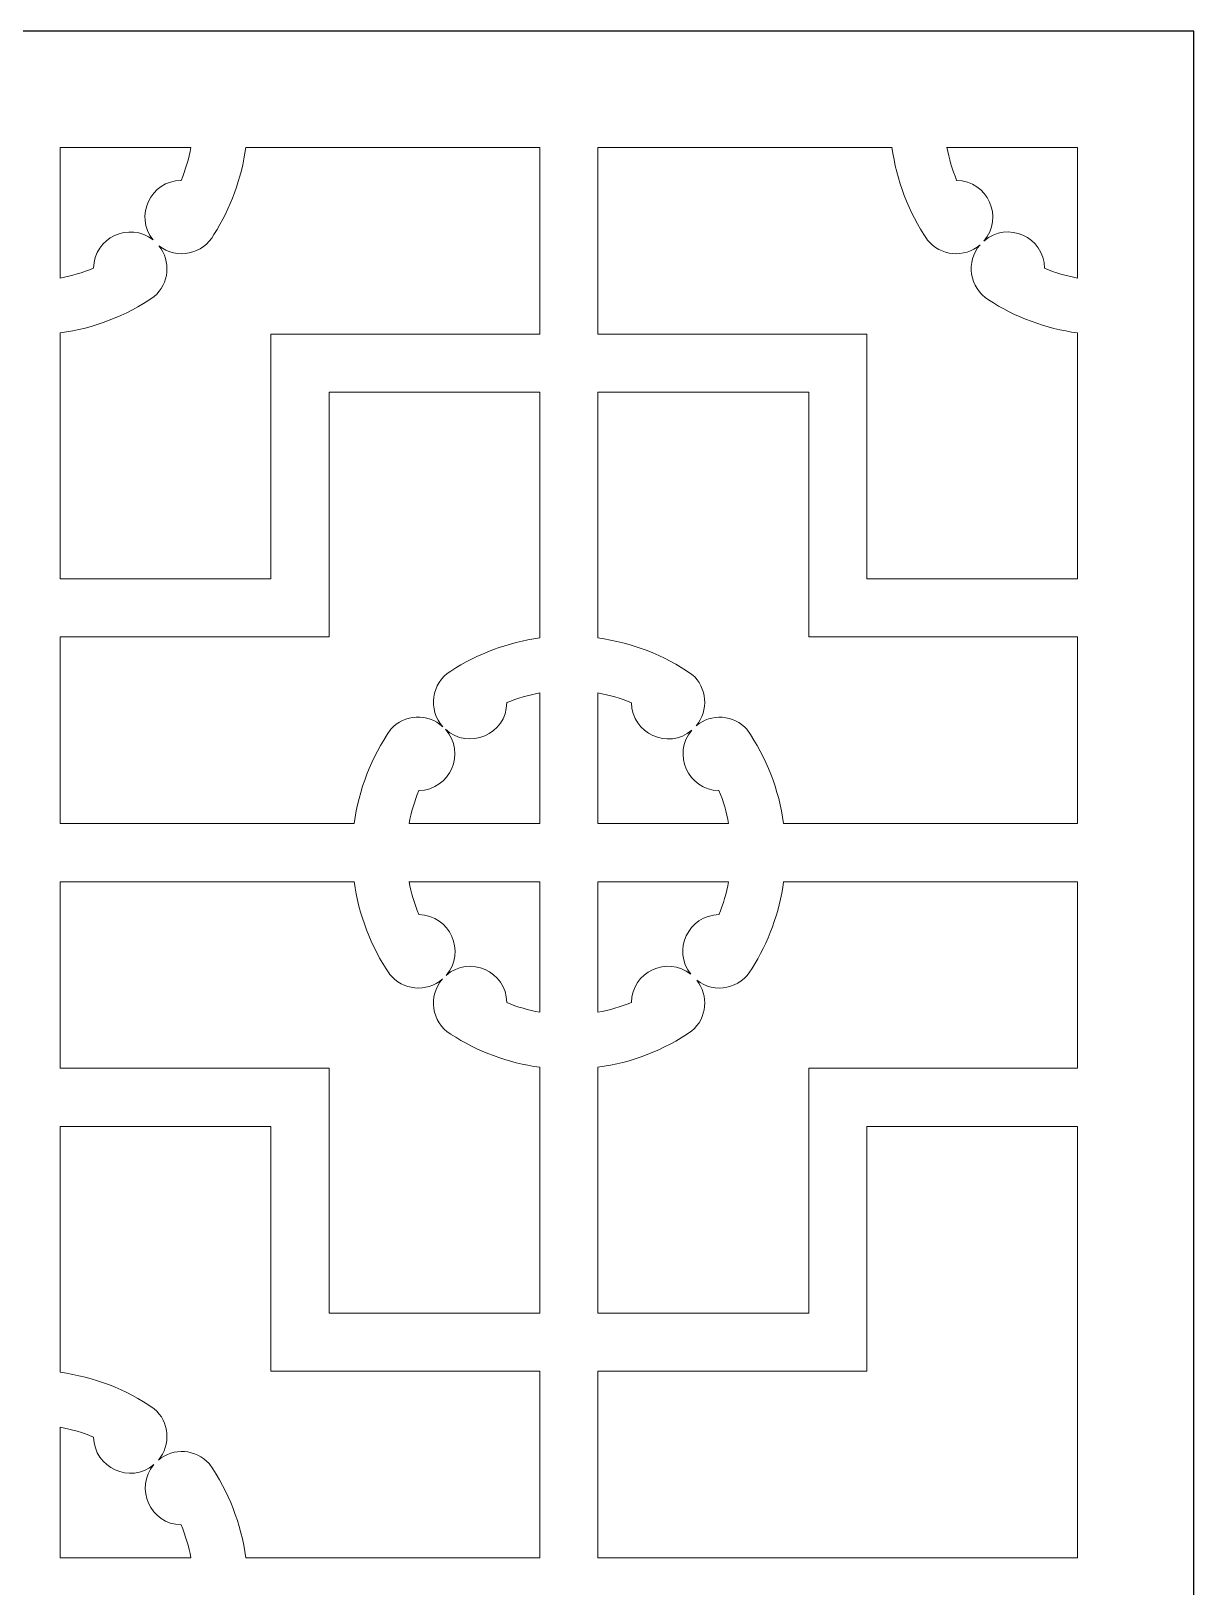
# Model space of a CAD drawing. Header units: centimetres. Extents: x 13 to 18.9, y -9.5 to 9.5.
# Drawn here: x 15.926 to 18.863, y 5.57 to 9.5 of the extents above; entities that cross this region are included whole.
import ezdxf

# ---------------------------------------------------------------- set-up
doc = ezdxf.new("R2010")
doc.units = ezdxf.units.CM
doc.header["$MEASUREMENT"] = 0
doc.layers.add('layer 1', color=7, linetype='Continuous')

msp = doc.modelspace()

# ---------------------------------------------------------------- linework, layer by layer
at = {"layer": 'layer 1', "color": 250}
msp.add_open_spline([(12.9901, 9.5), (12.9901, 9.5), (18.86265, 9.5), (18.86265, 9.5), (18.86265, 9.5), (18.86265, 9.5), (18.86265, 1.64057), (18.86265, 1.64057), (18.86265, 1.64057), (18.86265, 1.64057), (12.9901, 1.64057), (12.9901, 1.64057), (12.9901, 1.64057), (12.9901, 1.64057), (12.9901, 9.5), (12.9901, 9.5)], degree=3, knots=[0, 0, 0, 0, 0.2, 0.2, 0.2, 0.2, 0.4, 0.4, 0.4, 0.4, 0.6, 0.6, 0.6, 0.6, 1, 1, 1, 1], dxfattribs=at)
at = {"layer": 'layer 1', "color": 7, "lineweight": 9}
for points, knots in [([(16.3881, 8.98637), (16.3881, 8.98637), (16.3881, 8.98637), (16.3881, 8.98637), (16.3881, 8.98637), (16.43047, 9.05295), (16.45791, 9.12796), (16.46846, 9.20618), (16.46846, 9.20618), (16.46846, 9.20618), (16.46848, 9.20638), (16.46848, 9.20638), (16.46848, 9.20638), (16.46848, 9.20638), (17.211, 9.20638), (17.211, 9.20638), (17.211, 9.20638), (17.211, 9.20638), (17.211, 8.73494), (17.211, 8.73494), (17.211, 8.73494), (17.211, 8.73494), (16.53198, 8.73494), (16.53198, 8.73494), (16.53198, 8.73494), (16.53198, 8.73494), (16.53198, 8.11668), (16.53198, 8.11668), (16.53198, 8.11668), (16.53198, 8.11668), (15.99978, 8.11668), (15.99978, 8.11668), (15.99978, 8.11668), (15.99978, 8.11668), (15.99978, 8.73767), (15.99978, 8.73767), (15.99978, 8.73767), (15.99978, 8.73767), (15.99958, 8.73765), (15.99958, 8.73765), (15.99958, 8.73765), (16.08483, 8.74909), (16.1662, 8.78055), (16.23697, 8.82945), (16.23697, 8.82945), (16.23697, 8.82945), (16.2371, 8.82954), (16.2371, 8.82954), (16.2371, 8.82954), (16.27507, 8.86204), (16.28037, 8.91885), (16.24909, 8.95781), (16.24909, 8.95781), (16.24909, 8.95781), (16.24905, 8.95786), (16.24905, 8.95786), (16.24905, 8.95786), (16.2942, 8.92197), (16.36088, 8.9357), (16.38819, 8.98651), (16.38819, 8.98651), (16.38819, 8.98651), (16.3881, 8.98637), (16.3881, 8.98637)], [0, 0, 0, 0, 0.0588235, 0.0588235, 0.0588235, 0.0588235, 0.1176471, 0.1176471, 0.1176471, 0.1176471, 0.1764706, 0.1764706, 0.1764706, 0.1764706, 0.2352941, 0.2352941, 0.2352941, 0.2352941, 0.2941176, 0.2941176, 0.2941176, 0.2941176, 0.3529412, 0.3529412, 0.3529412, 0.3529412, 0.4117647, 0.4117647, 0.4117647, 0.4117647, 0.4705882, 0.4705882, 0.4705882, 0.4705882, 0.5294118, 0.5294118, 0.5294118, 0.5294118, 0.5882353, 0.5882353, 0.5882353, 0.5882353, 0.6470588, 0.6470588, 0.6470588, 0.6470588, 0.7058824, 0.7058824, 0.7058824, 0.7058824, 0.7647059, 0.7647059, 0.7647059, 0.7647059, 0.8235294, 0.8235294, 0.8235294, 0.8235294, 0.8823529, 0.8823529, 0.8823529, 0.8823529, 1, 1, 1, 1]), ([(16.08405, 8.90128), (16.08405, 8.90128), (16.08405, 8.90128), (16.08405, 8.90128), (16.08405, 8.90128), (16.05689, 8.88999), (16.02859, 8.88163), (15.99963, 8.87635), (15.99963, 8.87635), (15.99963, 8.87635), (15.99978, 8.87636), (15.99978, 8.87636), (15.99978, 8.87636), (15.99978, 8.87636), (15.99978, 9.20638), (15.99978, 9.20638), (15.99978, 9.20638), (15.99978, 9.20638), (16.32979, 9.20638), (16.32979, 9.20638), (16.32979, 9.20638), (16.32979, 9.20638), (16.32977, 9.20625), (16.32977, 9.20625), (16.32977, 9.20625), (16.32454, 9.17767), (16.3163, 9.14975), (16.30522, 9.12291), (16.30522, 9.12291), (16.30522, 9.12291), (16.30527, 9.12305), (16.30527, 9.12305), (16.30527, 9.12305), (16.22818, 9.12199), (16.18608, 9.03261), (16.23435, 8.97249), (16.23435, 8.97249), (16.23435, 8.97249), (16.23437, 8.97246), (16.23437, 8.97246), (16.23437, 8.97246), (16.17422, 9.02022), (16.08536, 8.97811), (16.0842, 8.90135), (16.0842, 8.90135), (16.0842, 8.90135), (16.08405, 8.90128), (16.08405, 8.90128)], [0, 0, 0, 0, 0.0769231, 0.0769231, 0.0769231, 0.0769231, 0.1538462, 0.1538462, 0.1538462, 0.1538462, 0.2307692, 0.2307692, 0.2307692, 0.2307692, 0.3076923, 0.3076923, 0.3076923, 0.3076923, 0.3846154, 0.3846154, 0.3846154, 0.3846154, 0.4615385, 0.4615385, 0.4615385, 0.4615385, 0.5384615, 0.5384615, 0.5384615, 0.5384615, 0.6153846, 0.6153846, 0.6153846, 0.6153846, 0.6923077, 0.6923077, 0.6923077, 0.6923077, 0.7692308, 0.7692308, 0.7692308, 0.7692308, 0.8461538, 0.8461538, 0.8461538, 0.8461538, 1, 1, 1, 1]), ([(18.1894, 8.97313), (18.2221, 8.9315), (18.28306, 8.92576), (18.32299, 8.96055), (18.32299, 8.96055), (18.32299, 8.96055), (18.32302, 8.96056), (18.32302, 8.96056), (18.32302, 8.96056), (18.28572, 8.91759), (18.29567, 8.85139), (18.34397, 8.82131), (18.34397, 8.82131), (18.34397, 8.82131), (18.34383, 8.8214), (18.34383, 8.8214), (18.34383, 8.8214), (18.41168, 8.77714), (18.48855, 8.74854), (18.56883, 8.73771), (18.56883, 8.73771), (18.56883, 8.73771), (18.56903, 8.73767), (18.56903, 8.73767), (18.56903, 8.73767), (18.56903, 8.73767), (18.56903, 8.11668), (18.56903, 8.11668), (18.56903, 8.11668), (18.56903, 8.11668), (18.03681, 8.11668), (18.03681, 8.11668), (18.03681, 8.11668), (18.03681, 8.11668), (18.03681, 8.73494), (18.03681, 8.73494), (18.03681, 8.73494), (18.03681, 8.73494), (17.35782, 8.73494), (17.35782, 8.73494), (17.35782, 8.73494), (17.35782, 8.73494), (17.35782, 9.20638), (17.35782, 9.20638), (17.35782, 9.20638), (17.35782, 9.20638), (18.10032, 9.20638), (18.10032, 9.20638), (18.10032, 9.20638), (18.10032, 9.20638), (18.1003, 9.20659), (18.1003, 9.20659), (18.1003, 9.20659), (18.11151, 9.12298), (18.14199, 9.04311), (18.18931, 8.97327), (18.18931, 8.97327), (18.18931, 8.97327), (18.1894, 8.97313), (18.1894, 8.97313)], [0, 0, 0, 0, 0.0625, 0.0625, 0.0625, 0.0625, 0.125, 0.125, 0.125, 0.125, 0.1875, 0.1875, 0.1875, 0.1875, 0.25, 0.25, 0.25, 0.25, 0.3125, 0.3125, 0.3125, 0.3125, 0.375, 0.375, 0.375, 0.375, 0.4375, 0.4375, 0.4375, 0.4375, 0.5, 0.5, 0.5, 0.5, 0.5625, 0.5625, 0.5625, 0.5625, 0.625, 0.625, 0.625, 0.625, 0.6875, 0.6875, 0.6875, 0.6875, 0.75, 0.75, 0.75, 0.75, 0.8125, 0.8125, 0.8125, 0.8125, 0.875, 0.875, 0.875, 0.875, 1, 1, 1, 1]), ([(18.48565, 8.9009), (18.48565, 8.9009), (18.48565, 8.9009), (18.48565, 8.9009), (18.48565, 8.9009), (18.48483, 8.97991), (18.39172, 9.02169), (18.33218, 8.96976), (18.33218, 8.96976), (18.33218, 8.96976), (18.33216, 8.96974), (18.33216, 8.96974), (18.33216, 8.96974), (18.3838, 9.02919), (18.34229, 9.12196), (18.26354, 9.12305), (18.26354, 9.12305), (18.26354, 9.12305), (18.2635, 9.12313), (18.2635, 9.12313), (18.2635, 9.12313), (18.25244, 9.14997), (18.24422, 9.1779), (18.23901, 9.20646), (18.23901, 9.20646), (18.23901, 9.20646), (18.23901, 9.20638), (18.23901, 9.20638), (18.23901, 9.20638), (18.23901, 9.20638), (18.56903, 9.20638), (18.56903, 9.20638), (18.56903, 9.20638), (18.56903, 9.20638), (18.56903, 8.87636), (18.56903, 8.87636), (18.56903, 8.87636), (18.56903, 8.87636), (18.56896, 8.87639), (18.56896, 8.87639), (18.56896, 8.87639), (18.54038, 8.88162), (18.51242, 8.88986), (18.48557, 8.90094), (18.48557, 8.90094), (18.48557, 8.90094), (18.48565, 8.9009), (18.48565, 8.9009)], [0, 0, 0, 0, 0.0769231, 0.0769231, 0.0769231, 0.0769231, 0.1538462, 0.1538462, 0.1538462, 0.1538462, 0.2307692, 0.2307692, 0.2307692, 0.2307692, 0.3076923, 0.3076923, 0.3076923, 0.3076923, 0.3846154, 0.3846154, 0.3846154, 0.3846154, 0.4615385, 0.4615385, 0.4615385, 0.4615385, 0.5384615, 0.5384615, 0.5384615, 0.5384615, 0.6153846, 0.6153846, 0.6153846, 0.6153846, 0.6923077, 0.6923077, 0.6923077, 0.6923077, 0.7692308, 0.7692308, 0.7692308, 0.7692308, 0.8461538, 0.8461538, 0.8461538, 0.8461538, 1, 1, 1, 1]), ([(16.98597, 7.88354), (16.98597, 7.88354), (16.98597, 7.88354), (16.98597, 7.88354), (16.98597, 7.88354), (16.93702, 7.85307), (16.92753, 7.78567), (16.96621, 7.74288), (16.96621, 7.74288), (16.96621, 7.74288), (16.96623, 7.74286), (16.96623, 7.74286), (16.96623, 7.74286), (16.92823, 7.77771), (16.86906, 7.77483), (16.83464, 7.73646), (16.83464, 7.73646), (16.83464, 7.73646), (16.83464, 7.73647), (16.83464, 7.73647), (16.83464, 7.73647), (16.78547, 7.66557), (16.75379, 7.58396), (16.74228, 7.49844), (16.74228, 7.49844), (16.74228, 7.49844), (15.99978, 7.49844), (15.99978, 7.49844), (15.99978, 7.49844), (15.99978, 7.49844), (15.99978, 7.96987), (15.99978, 7.96987), (15.99978, 7.96987), (15.99978, 7.96987), (16.6788, 7.96987), (16.6788, 7.96987), (16.6788, 7.96987), (16.6788, 7.96987), (16.6788, 8.58813), (16.6788, 8.58813), (16.6788, 8.58813), (16.6788, 8.58813), (17.211, 8.58813), (17.211, 8.58813), (17.211, 8.58813), (17.211, 8.58813), (17.211, 7.96715), (17.211, 7.96715), (17.211, 7.96715), (17.13072, 7.95634), (17.05383, 7.92777), (16.98599, 7.88354), (16.98599, 7.88354), (16.98599, 7.88354), (16.98597, 7.88354), (16.98597, 7.88354)], [0, 0, 0, 0, 0.0666667, 0.0666667, 0.0666667, 0.0666667, 0.1333333, 0.1333333, 0.1333333, 0.1333333, 0.2, 0.2, 0.2, 0.2, 0.2666667, 0.2666667, 0.2666667, 0.2666667, 0.3333333, 0.3333333, 0.3333333, 0.3333333, 0.4, 0.4, 0.4, 0.4, 0.4666667, 0.4666667, 0.4666667, 0.4666667, 0.5333333, 0.5333333, 0.5333333, 0.5333333, 0.6, 0.6, 0.6, 0.6, 0.6666667, 0.6666667, 0.6666667, 0.6666667, 0.7333333, 0.7333333, 0.7333333, 0.7333333, 0.8, 0.8, 0.8, 0.8, 0.8666667, 0.8666667, 0.8666667, 0.8666667, 1, 1, 1, 1]), ([(17.89001, 7.96987), (17.89001, 7.96987), (17.89001, 7.96987), (17.89001, 7.96987), (17.89001, 7.96987), (17.89001, 7.96987), (18.56903, 7.96987), (18.56903, 7.96987), (18.56903, 7.96987), (18.56903, 7.96987), (18.56903, 7.49844), (18.56903, 7.49844), (18.56903, 7.49844), (18.56903, 7.49844), (17.82652, 7.49844), (17.82652, 7.49844), (17.82652, 7.49844), (17.815, 7.58396), (17.78335, 7.66557), (17.73415, 7.73647), (17.73415, 7.73647), (17.70073, 7.77358), (17.64386, 7.77748), (17.60568, 7.74526), (17.60568, 7.74526), (17.60568, 7.74526), (17.60566, 7.74523), (17.60566, 7.74523), (17.60566, 7.74523), (17.63848, 7.78408), (17.6338, 7.84216), (17.59519, 7.87524), (17.59519, 7.87524), (17.59519, 7.87524), (17.59517, 7.87527), (17.59517, 7.87527), (17.59517, 7.87527), (17.52441, 7.92419), (17.44305, 7.95567), (17.3578, 7.96715), (17.3578, 7.96715), (17.3578, 7.96715), (17.35782, 7.96715), (17.35782, 7.96715), (17.35782, 7.96715), (17.35782, 7.96715), (17.35782, 8.58813), (17.35782, 8.58813), (17.35782, 8.58813), (17.35782, 8.58813), (17.89001, 8.58813), (17.89001, 8.58813), (17.89001, 8.58813), (17.89001, 8.58813), (17.89001, 7.96987), (17.89001, 7.96987)], [0, 0, 0, 0, 0.0666667, 0.0666667, 0.0666667, 0.0666667, 0.1333333, 0.1333333, 0.1333333, 0.1333333, 0.2, 0.2, 0.2, 0.2, 0.2666667, 0.2666667, 0.2666667, 0.2666667, 0.3333333, 0.3333333, 0.3333333, 0.3333333, 0.4, 0.4, 0.4, 0.4, 0.4666667, 0.4666667, 0.4666667, 0.4666667, 0.5333333, 0.5333333, 0.5333333, 0.5333333, 0.6, 0.6, 0.6, 0.6, 0.6666667, 0.6666667, 0.6666667, 0.6666667, 0.7333333, 0.7333333, 0.7333333, 0.7333333, 0.8, 0.8, 0.8, 0.8, 0.8666667, 0.8666667, 0.8666667, 0.8666667, 1, 1, 1, 1]), ([(17.211, 7.49844), (17.211, 7.49844), (17.211, 7.49844), (17.211, 7.49844), (17.211, 7.49844), (17.211, 7.49844), (16.88097, 7.49844), (16.88097, 7.49844), (16.88097, 7.49844), (16.88621, 7.52703), (16.89444, 7.55496), (16.90552, 7.58181), (16.90552, 7.58181), (16.90552, 7.58181), (16.90547, 7.58181), (16.90547, 7.58181), (16.90547, 7.58181), (16.98488, 7.58337), (17.02568, 7.67769), (16.97242, 7.7366), (16.97242, 7.7366), (16.97242, 7.7366), (16.97238, 7.73665), (16.97238, 7.73665), (16.97238, 7.73665), (17.0314, 7.68246), (17.12676, 7.72378), (17.12761, 7.80388), (17.12761, 7.80388), (17.12761, 7.80388), (17.12761, 7.80391), (17.12761, 7.80391), (17.12761, 7.80391), (17.15446, 7.815), (17.18242, 7.82321), (17.211, 7.82845), (17.211, 7.82845), (17.211, 7.82845), (17.211, 7.49844), (17.211, 7.49844)], [0, 0, 0, 0, 0.0909091, 0.0909091, 0.0909091, 0.0909091, 0.1818182, 0.1818182, 0.1818182, 0.1818182, 0.2727273, 0.2727273, 0.2727273, 0.2727273, 0.3636364, 0.3636364, 0.3636364, 0.3636364, 0.4545455, 0.4545455, 0.4545455, 0.4545455, 0.5454545, 0.5454545, 0.5454545, 0.5454545, 0.6363636, 0.6363636, 0.6363636, 0.6363636, 0.7272727, 0.7272727, 0.7272727, 0.7272727, 0.8181818, 0.8181818, 0.8181818, 0.8181818, 1, 1, 1, 1]), ([(17.35782, 7.49844), (17.35782, 7.49844), (17.35782, 7.49844), (17.35782, 7.49844), (17.35782, 7.49844), (17.35782, 7.49844), (17.35782, 7.82845), (17.35782, 7.82845), (17.35782, 7.82845), (17.35782, 7.82845), (17.35789, 7.82844), (17.35789, 7.82844), (17.35789, 7.82844), (17.38684, 7.82314), (17.41513, 7.81477), (17.44229, 7.80345), (17.44229, 7.80345), (17.44229, 7.80345), (17.44224, 7.80353), (17.44224, 7.80353), (17.44224, 7.80353), (17.44338, 7.72544), (17.53483, 7.68375), (17.59452, 7.73412), (17.59452, 7.73412), (17.59452, 7.73412), (17.59454, 7.73413), (17.59454, 7.73413), (17.59454, 7.73413), (17.54438, 7.67469), (17.58548, 7.58354), (17.66325, 7.58181), (17.66325, 7.58181), (17.66325, 7.58181), (17.66331, 7.58174), (17.66331, 7.58174), (17.66331, 7.58174), (17.67439, 7.55488), (17.68261, 7.52695), (17.68782, 7.49837), (17.68782, 7.49837), (17.68782, 7.49837), (17.68782, 7.49844), (17.68782, 7.49844), (17.68782, 7.49844), (17.68782, 7.49844), (17.35782, 7.49844), (17.35782, 7.49844)], [0, 0, 0, 0, 0.0769231, 0.0769231, 0.0769231, 0.0769231, 0.1538462, 0.1538462, 0.1538462, 0.1538462, 0.2307692, 0.2307692, 0.2307692, 0.2307692, 0.3076923, 0.3076923, 0.3076923, 0.3076923, 0.3846154, 0.3846154, 0.3846154, 0.3846154, 0.4615385, 0.4615385, 0.4615385, 0.4615385, 0.5384615, 0.5384615, 0.5384615, 0.5384615, 0.6153846, 0.6153846, 0.6153846, 0.6153846, 0.6923077, 0.6923077, 0.6923077, 0.6923077, 0.7692308, 0.7692308, 0.7692308, 0.7692308, 0.8461538, 0.8461538, 0.8461538, 0.8461538, 1, 1, 1, 1]), ([(16.83136, 7.11838), (16.83136, 7.11838), (16.83136, 7.11838), (16.83136, 7.11838), (16.83136, 7.11838), (16.86408, 7.07675), (16.92503, 7.07101), (16.96495, 7.1058), (16.96495, 7.1058), (16.96495, 7.1058), (16.96497, 7.10581), (16.96497, 7.10581), (16.96497, 7.10581), (16.92768, 7.06283), (16.93764, 6.99666), (16.98595, 6.96655), (16.98595, 6.96655), (16.98595, 6.96655), (16.9858, 6.96664), (16.9858, 6.96664), (16.9858, 6.96664), (17.05365, 6.92238), (17.13052, 6.89379), (17.2108, 6.88295), (17.2108, 6.88295), (17.2108, 6.88295), (17.211, 6.88292), (17.211, 6.88292), (17.211, 6.88292), (17.211, 6.88292), (17.211, 6.26195), (17.211, 6.26195), (17.211, 6.26195), (17.211, 6.26195), (16.6788, 6.26195), (16.6788, 6.26195), (16.6788, 6.26195), (16.6788, 6.26195), (16.6788, 6.88019), (16.6788, 6.88019), (16.6788, 6.88019), (16.6788, 6.88019), (15.99978, 6.88019), (15.99978, 6.88019), (15.99978, 6.88019), (15.99978, 6.88019), (15.99978, 7.35162), (15.99978, 7.35162), (15.99978, 7.35162), (15.99978, 7.35162), (16.74228, 7.35162), (16.74228, 7.35162), (16.74228, 7.35162), (16.74228, 7.35162), (16.74226, 7.35183), (16.74226, 7.35183), (16.74226, 7.35183), (16.75348, 7.26823), (16.78396, 7.18834), (16.83127, 7.11852), (16.83127, 7.11852), (16.83127, 7.11852), (16.83136, 7.11838), (16.83136, 7.11838)], [0, 0, 0, 0, 0.0588235, 0.0588235, 0.0588235, 0.0588235, 0.1176471, 0.1176471, 0.1176471, 0.1176471, 0.1764706, 0.1764706, 0.1764706, 0.1764706, 0.2352941, 0.2352941, 0.2352941, 0.2352941, 0.2941176, 0.2941176, 0.2941176, 0.2941176, 0.3529412, 0.3529412, 0.3529412, 0.3529412, 0.4117647, 0.4117647, 0.4117647, 0.4117647, 0.4705882, 0.4705882, 0.4705882, 0.4705882, 0.5294118, 0.5294118, 0.5294118, 0.5294118, 0.5882353, 0.5882353, 0.5882353, 0.5882353, 0.6470588, 0.6470588, 0.6470588, 0.6470588, 0.7058824, 0.7058824, 0.7058824, 0.7058824, 0.7647059, 0.7647059, 0.7647059, 0.7647059, 0.8235294, 0.8235294, 0.8235294, 0.8235294, 0.8823529, 0.8823529, 0.8823529, 0.8823529, 1, 1, 1, 1]), ([(17.211, 7.35162), (17.211, 7.35162), (17.211, 7.35162), (17.211, 7.35162), (17.211, 7.35162), (17.211, 7.35162), (17.211, 7.02162), (17.211, 7.02162), (17.211, 7.02162), (17.211, 7.02162), (17.21093, 7.02164), (17.21093, 7.02164), (17.21093, 7.02164), (17.18234, 7.02687), (17.15439, 7.03509), (17.12755, 7.04618), (17.12755, 7.04618), (17.12755, 7.04618), (17.12761, 7.04616), (17.12761, 7.04616), (17.12761, 7.04616), (17.1268, 7.12515), (17.0337, 7.16693), (16.97416, 7.11499), (16.97416, 7.11499), (16.97416, 7.11499), (16.97413, 7.11497), (16.97413, 7.11497), (16.97413, 7.11497), (17.02578, 7.17444), (16.98426, 7.26719), (16.9055, 7.26829), (16.9055, 7.26829), (16.9055, 7.26829), (16.90547, 7.26837), (16.90547, 7.26837), (16.90547, 7.26837), (16.8944, 7.29522), (16.88619, 7.32314), (16.88097, 7.3517), (16.88097, 7.3517), (16.88097, 7.3517), (16.88097, 7.35162), (16.88097, 7.35162), (16.88097, 7.35162), (16.88097, 7.35162), (17.211, 7.35162), (17.211, 7.35162)], [0, 0, 0, 0, 0.0769231, 0.0769231, 0.0769231, 0.0769231, 0.1538462, 0.1538462, 0.1538462, 0.1538462, 0.2307692, 0.2307692, 0.2307692, 0.2307692, 0.3076923, 0.3076923, 0.3076923, 0.3076923, 0.3846154, 0.3846154, 0.3846154, 0.3846154, 0.4615385, 0.4615385, 0.4615385, 0.4615385, 0.5384615, 0.5384615, 0.5384615, 0.5384615, 0.6153846, 0.6153846, 0.6153846, 0.6153846, 0.6923077, 0.6923077, 0.6923077, 0.6923077, 0.7692308, 0.7692308, 0.7692308, 0.7692308, 0.8461538, 0.8461538, 0.8461538, 0.8461538, 1, 1, 1, 1]), ([(17.74611, 7.13161), (17.74611, 7.13161), (17.74611, 7.13161), (17.74611, 7.13161), (17.74611, 7.13161), (17.7885, 7.1982), (17.81593, 7.27321), (17.82648, 7.35143), (17.82648, 7.35143), (17.82648, 7.35143), (17.82652, 7.35162), (17.82652, 7.35162), (17.82652, 7.35162), (17.82652, 7.35162), (18.56903, 7.35162), (18.56903, 7.35162), (18.56903, 7.35162), (18.56903, 7.35162), (18.56903, 6.88019), (18.56903, 6.88019), (18.56903, 6.88019), (18.56903, 6.88019), (17.89001, 6.88019), (17.89001, 6.88019), (17.89001, 6.88019), (17.89001, 6.88019), (17.89001, 6.26195), (17.89001, 6.26195), (17.89001, 6.26195), (17.89001, 6.26195), (17.35782, 6.26195), (17.35782, 6.26195), (17.35782, 6.26195), (17.35782, 6.26195), (17.35782, 6.88292), (17.35782, 6.88292), (17.35782, 6.88292), (17.35782, 6.88292), (17.3576, 6.88289), (17.3576, 6.88289), (17.3576, 6.88289), (17.44286, 6.89434), (17.52423, 6.92579), (17.595, 6.97469), (17.595, 6.97469), (17.595, 6.97469), (17.59513, 6.97478), (17.59513, 6.97478), (17.59513, 6.97478), (17.6331, 7.00728), (17.63841, 7.06409), (17.60712, 7.10305), (17.60712, 7.10305), (17.60712, 7.10305), (17.60709, 7.10311), (17.60709, 7.10311), (17.60709, 7.10311), (17.65224, 7.06721), (17.71891, 7.08095), (17.74622, 7.13175), (17.74622, 7.13175), (17.74622, 7.13175), (17.74611, 7.13161), (17.74611, 7.13161)], [0, 0, 0, 0, 0.0588235, 0.0588235, 0.0588235, 0.0588235, 0.1176471, 0.1176471, 0.1176471, 0.1176471, 0.1764706, 0.1764706, 0.1764706, 0.1764706, 0.2352941, 0.2352941, 0.2352941, 0.2352941, 0.2941176, 0.2941176, 0.2941176, 0.2941176, 0.3529412, 0.3529412, 0.3529412, 0.3529412, 0.4117647, 0.4117647, 0.4117647, 0.4117647, 0.4705882, 0.4705882, 0.4705882, 0.4705882, 0.5294118, 0.5294118, 0.5294118, 0.5294118, 0.5882353, 0.5882353, 0.5882353, 0.5882353, 0.6470588, 0.6470588, 0.6470588, 0.6470588, 0.7058824, 0.7058824, 0.7058824, 0.7058824, 0.7647059, 0.7647059, 0.7647059, 0.7647059, 0.8235294, 0.8235294, 0.8235294, 0.8235294, 0.8823529, 0.8823529, 0.8823529, 0.8823529, 1, 1, 1, 1]), ([(17.66331, 7.2683), (17.66331, 7.2683), (17.66331, 7.2683), (17.66331, 7.2683), (17.66331, 7.2683), (17.58622, 7.26724), (17.54412, 7.17784), (17.59237, 7.11773), (17.59237, 7.11773), (17.59237, 7.11773), (17.59239, 7.11769), (17.59239, 7.11769), (17.59239, 7.11769), (17.53226, 7.16547), (17.4434, 7.12337), (17.44224, 7.04658), (17.44224, 7.04658), (17.44224, 7.04658), (17.44209, 7.04654), (17.44209, 7.04654), (17.44209, 7.04654), (17.41491, 7.03524), (17.3866, 7.02689), (17.35767, 7.0216), (17.35767, 7.0216), (17.35767, 7.0216), (17.35782, 7.02162), (17.35782, 7.02162), (17.35782, 7.02162), (17.35782, 7.02162), (17.35782, 7.35162), (17.35782, 7.35162), (17.35782, 7.35162), (17.35782, 7.35162), (17.68782, 7.35162), (17.68782, 7.35162), (17.68782, 7.35162), (17.68782, 7.35162), (17.68779, 7.35147), (17.68779, 7.35147), (17.68779, 7.35147), (17.68255, 7.32292), (17.67432, 7.29499), (17.66323, 7.26816), (17.66323, 7.26816), (17.66323, 7.26816), (17.66331, 7.2683), (17.66331, 7.2683)], [0, 0, 0, 0, 0.0769231, 0.0769231, 0.0769231, 0.0769231, 0.1538462, 0.1538462, 0.1538462, 0.1538462, 0.2307692, 0.2307692, 0.2307692, 0.2307692, 0.3076923, 0.3076923, 0.3076923, 0.3076923, 0.3846154, 0.3846154, 0.3846154, 0.3846154, 0.4615385, 0.4615385, 0.4615385, 0.4615385, 0.5384615, 0.5384615, 0.5384615, 0.5384615, 0.6153846, 0.6153846, 0.6153846, 0.6153846, 0.6923077, 0.6923077, 0.6923077, 0.6923077, 0.7692308, 0.7692308, 0.7692308, 0.7692308, 0.8461538, 0.8461538, 0.8461538, 0.8461538, 1, 1, 1, 1]), ([(15.99978, 6.73338), (15.99978, 6.73338), (15.99978, 6.73338), (15.99978, 6.73338), (15.99978, 6.73338), (15.99978, 6.73338), (16.53198, 6.73338), (16.53198, 6.73338), (16.53198, 6.73338), (16.53198, 6.73338), (16.53198, 6.11514), (16.53198, 6.11514), (16.53198, 6.11514), (16.53198, 6.11514), (17.211, 6.11514), (17.211, 6.11514), (17.211, 6.11514), (17.211, 6.11514), (17.211, 5.6437), (17.211, 5.6437), (17.211, 5.6437), (17.211, 5.6437), (16.46848, 5.6437), (16.46848, 5.6437), (16.46848, 5.6437), (16.46848, 5.6437), (16.46848, 5.64369), (16.46848, 5.64369), (16.46848, 5.64369), (16.45697, 5.72922), (16.42531, 5.81081), (16.37614, 5.88173), (16.37614, 5.88173), (16.34272, 5.91884), (16.28583, 5.92272), (16.24765, 5.89051), (16.24765, 5.89051), (16.24765, 5.89051), (16.24763, 5.89049), (16.24763, 5.89049), (16.24763, 5.89049), (16.28045, 5.92934), (16.27577, 5.98742), (16.23715, 6.0205), (16.23715, 6.0205), (16.23715, 6.0205), (16.23713, 6.02051), (16.23713, 6.02051), (16.23713, 6.02051), (16.16638, 6.06944), (16.08503, 6.10093), (15.99978, 6.11241), (15.99978, 6.11241), (15.99978, 6.11241), (15.99978, 6.73338), (15.99978, 6.73338)], [0, 0, 0, 0, 0.0666667, 0.0666667, 0.0666667, 0.0666667, 0.1333333, 0.1333333, 0.1333333, 0.1333333, 0.2, 0.2, 0.2, 0.2, 0.2666667, 0.2666667, 0.2666667, 0.2666667, 0.3333333, 0.3333333, 0.3333333, 0.3333333, 0.4, 0.4, 0.4, 0.4, 0.4666667, 0.4666667, 0.4666667, 0.4666667, 0.5333333, 0.5333333, 0.5333333, 0.5333333, 0.6, 0.6, 0.6, 0.6, 0.6666667, 0.6666667, 0.6666667, 0.6666667, 0.7333333, 0.7333333, 0.7333333, 0.7333333, 0.8, 0.8, 0.8, 0.8, 0.8666667, 0.8666667, 0.8666667, 0.8666667, 1, 1, 1, 1]), ([(18.56903, 5.6437), (18.56903, 5.6437), (18.56903, 5.6437), (18.56903, 5.6437), (18.56903, 5.6437), (18.56903, 5.6437), (17.35782, 5.6437), (17.35782, 5.6437), (17.35782, 5.6437), (17.35782, 5.6437), (17.35782, 6.11514), (17.35782, 6.11514), (17.35782, 6.11514), (17.35782, 6.11514), (18.03681, 6.11514), (18.03681, 6.11514), (18.03681, 6.11514), (18.03681, 6.11514), (18.03681, 6.73338), (18.03681, 6.73338), (18.03681, 6.73338), (18.03681, 6.73338), (18.56903, 6.73338), (18.56903, 6.73338), (18.56903, 6.73338), (18.56903, 6.73338), (18.56903, 5.6437), (18.56903, 5.6437)], [0, 0, 0, 0, 0.125, 0.125, 0.125, 0.125, 0.25, 0.25, 0.25, 0.25, 0.375, 0.375, 0.375, 0.375, 0.5, 0.5, 0.5, 0.5, 0.625, 0.625, 0.625, 0.625, 0.75, 0.75, 0.75, 0.75, 1, 1, 1, 1]), ([(15.99978, 5.6437), (15.99978, 5.6437), (15.99978, 5.6437), (15.99978, 5.6437), (15.99978, 5.6437), (15.99978, 5.6437), (15.99978, 5.97371), (15.99978, 5.97371), (15.99978, 5.97371), (15.99978, 5.97371), (15.99986, 5.97369), (15.99986, 5.97369), (15.99986, 5.97369), (16.0288, 5.96839), (16.05709, 5.96001), (16.08428, 5.9487), (16.08428, 5.9487), (16.08428, 5.9487), (16.0842, 5.94877), (16.0842, 5.94877), (16.0842, 5.94877), (16.08535, 5.87069), (16.1768, 5.82901), (16.23649, 5.87936), (16.23649, 5.87936), (16.23649, 5.87936), (16.23652, 5.87937), (16.23652, 5.87937), (16.23652, 5.87937), (16.18634, 5.81993), (16.22746, 5.7288), (16.30522, 5.72707), (16.30522, 5.72707), (16.30522, 5.72707), (16.30527, 5.72699), (16.30527, 5.72699), (16.30527, 5.72699), (16.31636, 5.70014), (16.32457, 5.67219), (16.32981, 5.64362), (16.32981, 5.64362), (16.32981, 5.64362), (16.32979, 5.6437), (16.32979, 5.6437), (16.32979, 5.6437), (16.32979, 5.6437), (15.99978, 5.6437), (15.99978, 5.6437)], [0, 0, 0, 0, 0.0769231, 0.0769231, 0.0769231, 0.0769231, 0.1538462, 0.1538462, 0.1538462, 0.1538462, 0.2307692, 0.2307692, 0.2307692, 0.2307692, 0.3076923, 0.3076923, 0.3076923, 0.3076923, 0.3846154, 0.3846154, 0.3846154, 0.3846154, 0.4615385, 0.4615385, 0.4615385, 0.4615385, 0.5384615, 0.5384615, 0.5384615, 0.5384615, 0.6153846, 0.6153846, 0.6153846, 0.6153846, 0.6923077, 0.6923077, 0.6923077, 0.6923077, 0.7692308, 0.7692308, 0.7692308, 0.7692308, 0.8461538, 0.8461538, 0.8461538, 0.8461538, 1, 1, 1, 1])]:
    msp.add_open_spline(points, degree=3, knots=knots, dxfattribs=at)

doc.saveas('drawing.dxf')
